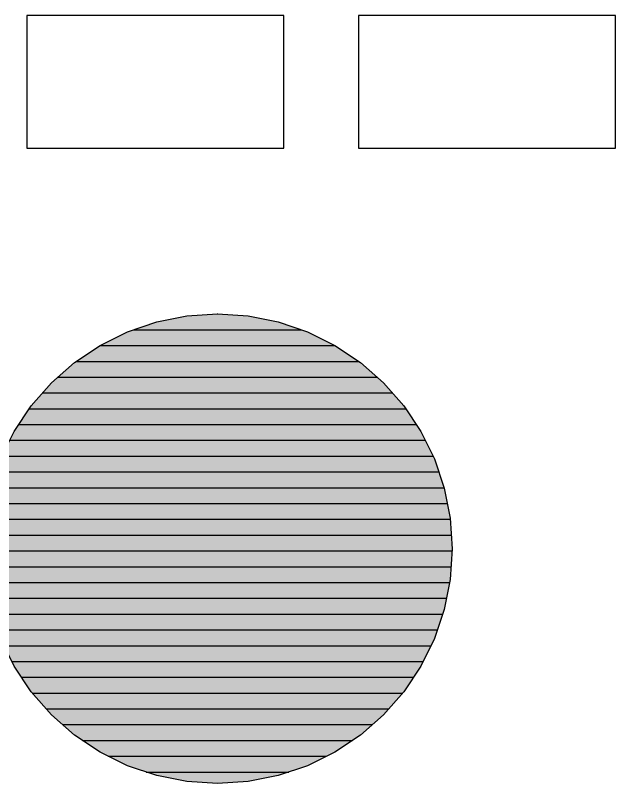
# Model space of a CAD drawing. Header units: millimetres. Extents: x -1379 to 1385823, y -4884429 to 548763.
# Drawn here: x 764176 to 809426, y -2386886 to -2328975 of the extents above; entities that cross this region are included whole.
import ezdxf

# ---------------------------------------------------------------- set-up
doc = ezdxf.new("R2010")
doc.units = ezdxf.units.MM
for name, color, linetype in [('000 - CONCRETE_COL_WIPEOUT_', 250, 'Continuous'), ('000 - CONCRETE_PLENUM-WALL_MAIN_COLOR_4', 4, 'Continuous'), ('000 - CONCRETE_PRECAST_HATCH_', 251, 'Continuous')]:
    doc.layers.add(name, color=color, linetype=linetype)

# ---------------------------------------------------------------- blocks, each defined once
blk = doc.blocks.new('*U3534')
blk.add_wipeout([(17702, 17702), (17551, 20013), (17099, 22284), (16355, 24477), (15331, 26553), (14044, 28479), (12517, 30220), (10776, 31746), (8851, 33033), (6774, 34057), (4582, 34801), (2311, 35253), (0, 35404), (-2311, 35253), (-4582, 34801), (-6774, 34057), (-8851, 33033), (-10776, 31746), (-12517, 30220), (-14044, 28479), (-15331, 26553), (-16355, 24477), (-17099, 22284), (-17551, 20013), (-17702, 17702), (-17551, 15392), (-17099, 13121), (-16355, 10928), (-15331, 8851), (-14044, 6926), (-12517, 5185), (-10776, 3658), (-8851, 2372), (-6774, 1348), (-4582, 603), (-2311, 151), (0, 0), (2311, 151), (4582, 603), (6774, 1348), (8851, 2372), (10776, 3658), (12517, 5185), (14044, 6926), (15331, 8851), (16355, 10928), (17099, 13121), (17551, 15392)]).dxf.layer = '000 - CONCRETE_COL_WIPEOUT_'
at = {"layer": '000 - CONCRETE_PRECAST_HATCH_'}
h = blk.add_hatch(dxfattribs=at)
h.set_pattern_fill('AR-CONC', color=256, scale=0.04)
h.paths.add_polyline_path([(0, 0), (-2311, 151), (-4582, 603), (-6774, 1348), (-8851, 2372), (-10776, 3658), (-12517, 5185), (-14044, 6926), (-15331, 8851), (-16355, 10928), (-17099, 13121), (-17551, 15392), (-17702, 17702), (-17551, 20013), (-17099, 22284), (-16355, 24477), (-15331, 26553), (-14044, 28479), (-12517, 30220), (-10776, 31746), (-8851, 33033), (-6774, 34057), (-4582, 34801), (-2311, 35253), (0, 35404), (2311, 35253), (4582, 34801), (6774, 34057), (8851, 33033), (10776, 31746), (12517, 30220), (14044, 28479), (15331, 26553), (16355, 24477), (17099, 22284), (17551, 20013), (17702, 17702), (17551, 15392), (17099, 13121), (16355, 10928), (15331, 8851), (14044, 6926), (12517, 5185), (10776, 3658), (8851, 2372), (6774, 1348), (4582, 603), (2311, 151)])
h = blk.add_hatch(dxfattribs=at)
h.set_pattern_fill('ANSI31', color=256, scale=0.5, angle=135)
h.set_pattern_definition([(180, (0, 0), (-8e-14, -1190.625), [])])
h.paths.add_polyline_path([(0, 0), (-2311, 151), (-4582, 603), (-6774, 1348), (-8851, 2372), (-10776, 3658), (-12517, 5185), (-14044, 6926), (-15331, 8851), (-16355, 10928), (-17099, 13121), (-17551, 15392), (-17702, 17702), (-17551, 20013), (-17099, 22284), (-16355, 24477), (-15331, 26553), (-14044, 28479), (-12517, 30220), (-10776, 31746), (-8851, 33033), (-6774, 34057), (-4582, 34801), (-2311, 35253), (0, 35404), (2311, 35253), (4582, 34801), (6774, 34057), (8851, 33033), (10776, 31746), (12517, 30220), (14044, 28479), (15331, 26553), (16355, 24477), (17099, 22284), (17551, 20013), (17702, 17702), (17551, 15392), (17099, 13121), (16355, 10928), (15331, 8851), (14044, 6926), (12517, 5185), (10776, 3658), (8851, 2372), (6774, 1348), (4582, 603), (2311, 151)])
at = {"layer": '000 - CONCRETE_PLENUM-WALL_MAIN_COLOR_4', "lineweight": -2}
blk.add_lwpolyline([(0, 0), (-2311, 151), (-4582, 603), (-6774, 1348), (-8851, 2372), (-10776, 3658), (-12517, 5185), (-14044, 6926), (-15331, 8851), (-16355, 10928), (-17099, 13121), (-17551, 15392), (-17702, 17702), (-17551, 20013), (-17099, 22284), (-16355, 24477), (-15331, 26553), (-14044, 28479), (-12517, 30220), (-10776, 31746), (-8851, 33033), (-6774, 34057), (-4582, 34801), (-2311, 35253), (0, 35404), (2311, 35253), (4582, 34801), (6774, 34057), (8851, 33033), (10776, 31746), (12517, 30220), (14044, 28479), (15331, 26553), (16355, 24477), (17099, 22284), (17551, 20013), (17702, 17702), (17551, 15392), (17099, 13121), (16355, 10928), (15331, 8851), (14044, 6926), (12517, 5185), (10776, 3658), (8851, 2372), (6774, 1348), (4582, 603), (2311, 151)], close=True, dxfattribs=at)

msp = doc.modelspace()

# ---------------------------------------------------------------- linework, layer by layer
for points in [[(765050.7, -2338975.4), (784425.7, -2338975.4), (784425.7, -2328975.4), (765050.7, -2328975.4)], [(790050.7, -2338975.4), (809425.7, -2338975.4), (809425.7, -2328975.4), (790050.7, -2328975.4)]]:
    msp.add_lwpolyline(points, close=True)

# ---------------------------------------------------------------- block references
msp.add_blockref('*U3534', (779411.5, -2386886.2))

doc.saveas('drawing.dxf')
